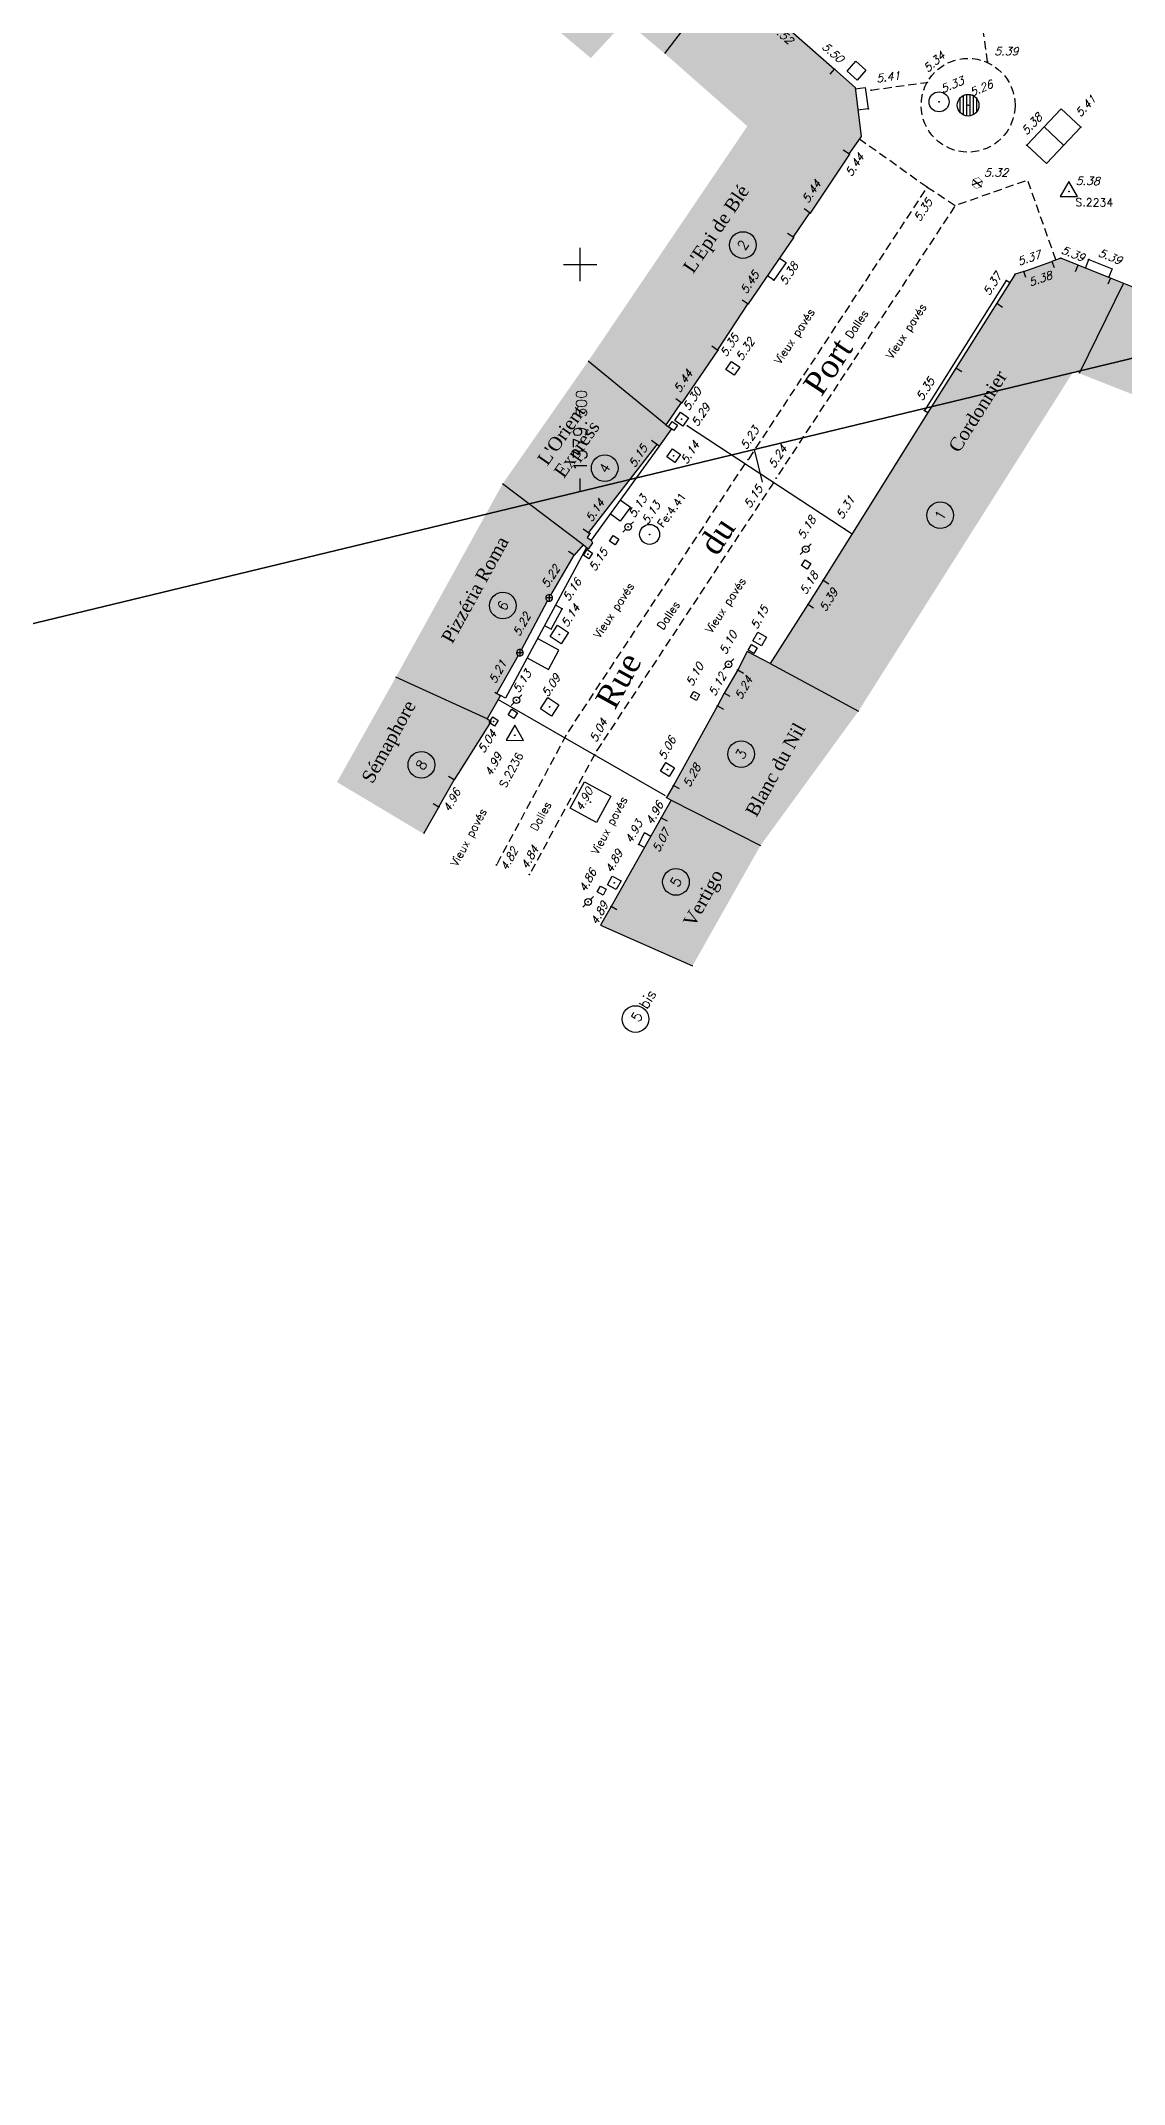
# Model space of a CAD drawing. Header units: metres. Extents: x 1379206 to 1379549, y 5225925 to 5226061.
# Drawn here: x 1379483.8 to 1379516.3, y 5225945.4 to 5226006.7 of the extents above; entities that cross this region are included whole.
import ezdxf
from ezdxf.enums import TextEntityAlignment as Align

# ---------------------------------------------------------------- set-up
doc = ezdxf.new("R2010")
doc.units = ezdxf.units.M
doc.header["$LTSCALE"] = 2
doc.header["$PDMODE"] = 32
doc.header["$PDSIZE"] = 0.02
doc.linetypes.add('CACHE2', pattern=[0.1875, 0.125, -0.0625])
doc.layers.get('0').update_dxf_attribs({"color": 2})
for name, color, linetype in [('AEP_BC_HEX', 4, 'Continuous'), ('AEP_BC_RON', 4, 'Continuous'), ('BA_COMMERC', 7, 'Continuous'), ('BA_ESCA_PU', 7, 'Continuous'), ('BA_SEUIL', 8, 'Continuous'), ('BA_TRAPPE', 7, 'Continuous'), ('BORD_REVET', 7, 'CACHE2'), ('BORDURETTE', 7, 'Continuous'), ('CARTOUCHE', 7, 'Continuous'), ('EP_BRANCH', 5, 'Continuous'), ('EP_GRILLER', 5, 'Continuous'), ('EP_REGARD', 5, 'Continuous'), ('Etat des Lieux', 7, 'Continuous'), ('EU_BRANCH', 3, 'Continuous'), ('EU_REGARD', 3, 'Continuous'), ('EU_TXT_Z', 3, 'Continuous'), ('GDF_REG_CA', 30, 'Continuous'), ('PTT_CHAMB2', 3, 'Continuous'), ('STATION', 6, 'Continuous'), ('STATION_MAT', 6, 'Continuous'), ('SYMBOLE', 7, 'Continuous'), ('TopoAlt', 7, 'Continuous'), ('Topojis', 7, 'Continuous'), ('TXT_DETAIL', 7, 'Continuous'), ('TXT_N_VOIE', 7, 'Continuous'), ('TXT_NOM_BA', 7, 'Continuous'), ('TXT_ROUTE', 7, 'Continuous')]:
    doc.layers.add(name, color=color, linetype=linetype)
doc.styles.get("Standard").update_dxf_attribs({"font": 'romans.shx'})
doc.styles.add('TNR', font='times.ttf', dxfattribs={"width": 0.999})

# ---------------------------------------------------------------- blocks, each defined once
blk = doc.blocks.new('Tcpoint')
at = {"color": 0}
blk.add_point((0, 0), dxfattribs=at)
at = {"layer": 'TopoAlt'}
blk.add_attdef('ALT', (0.2, 0.2), '', height=0.24, dxfattribs=at)
blk = doc.blocks.new('szpoint')
at = {"color": 0}
blk.add_point((0, 0), dxfattribs=at)
blk = doc.blocks.new('u014')
at = {"color": 0}
blk.add_line((0, 0), (0, 0), dxfattribs=at)
blk.add_circle((0, 0), 0.3, dxfattribs=at)
blk = doc.blocks.new('CB005')
at = {"color": 0}
for p, q in [((-0.25, 0.206), (-0.25, -0.206)), ((-0.15, 0.287), (-0.15, -0.287)), ((-0.05, 0.32), (-0.05, -0.32)), ((0.05, 0.32), (0.05, -0.32)), ((0.15, 0.287), (0.15, -0.287)), ((0.25, 0.206), (0.25, -0.206))]:
    blk.add_line(p, q, dxfattribs=at)
blk.add_circle((0, 0), 0.324, dxfattribs=at)
blk = doc.blocks.new('CB019')
at = {"color": 0}
for p, q in [((-0.156, -0.057), (0.156, 0.057)), ((-0.126, 0.109), (0.126, -0.109))]:
    blk.add_line(p, q, dxfattribs=at)
at = {"color": 0, "const_width": 0.012}
blk.add_lwpolyline([(-0.03, -0.164), (0.126, -0.109), (0.156, 0.057), (0.03, 0.164), (-0.126, 0.109), (-0.156, -0.057)], close=True, dxfattribs=at)
blk = doc.blocks.new('CB013')
at = {"color": 0}
blk.add_line((0, 0), (0, 0), dxfattribs=at)
blk.add_lwpolyline([(-0.15, -0.15), (-0.15, 0.15), (0.15, 0.15), (0.15, -0.15)], close=True, dxfattribs=at)
blk = doc.blocks.new('CB012')
at = {"color": 0}
blk.add_line((0, 0), (0, 0), dxfattribs=at)
blk.add_lwpolyline([(-0.1, -0.1), (-0.1, 0.1), (0.1, 0.1), (0.1, -0.1)], close=True, dxfattribs=at)
blk = doc.blocks.new('a001')
at = {"color": 0}
for points in [[(0.160355, 0.160355), (0.070711, 0.070711)], [(-0.070711, -0.070711), (-0.160355, -0.160355)]]:
    blk.add_lwpolyline(points, dxfattribs=at)
blk.add_circle((0, 0), 0.1, dxfattribs=at)
blk = doc.blocks.new('CB014')
at = {"color": 0}
blk.add_line((0, 0), (0, 0), dxfattribs=at)
blk.add_lwpolyline([(-0.2, -0.2), (-0.2, 0.2), (0.2, 0.2), (0.2, -0.2)], close=True, dxfattribs=at)
blk = doc.blocks.new('CB002')
at = {"color": 0, "linetype": 'Continuous'}
for p, q in [((0, 1), (0, 0)), ((0, 1), (1, 1)), ((0.5, 1), (0.5, 0)), ((1, 1), (1, 0)), ((0, 0), (1, 0))]:
    blk.add_line(p, q, dxfattribs=at)
blk = doc.blocks.new('d006')
at = {"color": 0}
blk.add_line((0, 0), (0, 0), dxfattribs=at)
blk.add_lwpolyline([(-0.5, -0.5), (-0.5, 0.5), (0.5, 0.5), (0.5, -0.5)], close=True, dxfattribs=at)
blk = doc.blocks.new('t003')
at = {"color": 0}
blk.add_line((0, 0), (0, 0), dxfattribs=at)
blk.add_lwpolyline([(0.259834, -0.149954), (-0.000053, 0.3), (-0.259781, -0.150046)], close=True, dxfattribs=at)

msp = doc.modelspace()

# ---------------------------------------------------------------- hatches: boundary and pattern name
at = {"layer": 'BA_COMMERC'}
h = msp.add_hatch(color=9, dxfattribs=at)
edge = h.paths.add_edge_path()
edge.add_line((1379485.738, 5226012.638), (1379487.709, 5226014.965))
edge.add_line((1379487.709, 5226014.965), (1379487.862, 5226014.836))
edge.add_line((1379487.862, 5226014.836), (1379489.833, 5226017.162))
edge.add_line((1379489.833, 5226017.162), (1379489.68, 5226017.291))
edge.add_line((1379489.68, 5226017.291), (1379490.305, 5226018.04))
edge.add_line((1379490.305, 5226018.04), (1379490.261, 5226018.081))
edge.add_line((1379490.261, 5226018.081), (1379490.66, 5226018.506))
edge.add_line((1379490.66, 5226018.506), (1379491.085, 5226018.152))
edge.add_line((1379491.085, 5226018.152), (1379491.022, 5226018.076))
edge.add_line((1379491.022, 5226018.076), (1379491.107, 5226018.007))
edge.add_line((1379491.107, 5226018.007), (1379492.15, 5226017.154))
edge.add_line((1379492.15, 5226017.154), (1379492.616, 5226016.755))
edge.add_line((1379492.616, 5226016.755), (1379495.56, 5226014.215))
edge.add_line((1379495.56, 5226014.215), (1379495.996, 5226013.837))
edge.add_line((1379495.996, 5226013.837), (1379496.792, 5226013.169))
edge.add_line((1379496.792, 5226013.169), (1379497.174, 5226012.854))
edge.add_line((1379497.174, 5226012.854), (1379497.161, 5226012.839))
edge.add_line((1379497.161, 5226012.839), (1379497.432, 5226012.618))
edge.add_line((1379497.432, 5226012.618), (1379499.768, 5226010.598))
edge.add_line((1379499.768, 5226010.598), (1379500.004, 5226010.394))
edge.add_line((1379500.004, 5226010.394), (1379500.022, 5226010.414))
edge.add_line((1379500.022, 5226010.414), (1379500.797, 5226011.31))
edge.add_line((1379500.797, 5226011.31), (1379500.985, 5226011.527))
edge.add_line((1379500.985, 5226011.527), (1379501.562, 5226011.012))
edge.add_line((1379501.562, 5226011.012), (1379503.642, 5226009.274))
edge.add_line((1379503.642, 5226009.274), (1379504.364, 5226008.721))
edge.add_line((1379504.364, 5226008.721), (1379505.832, 5226007.446))
edge.add_line((1379505.832, 5226007.446), (1379507.636, 5226005.861))
edge.add_line((1379507.636, 5226005.861), (1379508.252, 5226005.316))
edge.add_line((1379508.252, 5226005.316), (1379508.431, 5226003.84))
edge.add_line((1379508.431, 5226003.84), (1379508.064, 5226003.324))
edge.add_line((1379508.064, 5226003.324), (1379508.08, 5226003.313))
edge.add_line((1379508.08, 5226003.313), (1379506.901, 5226001.546))
edge.add_line((1379506.901, 5226001.546), (1379506.885, 5226001.557))
edge.add_line((1379506.885, 5226001.557), (1379506.391, 5226000.835))
edge.add_line((1379506.391, 5226000.835), (1379506.408, 5226000.824))
edge.add_line((1379506.408, 5226000.824), (1379505.047, 5225998.819))
edge.add_line((1379505.047, 5225998.819), (1379505.03, 5225998.83))
edge.add_line((1379505.03, 5225998.83), (1379504.119, 5225997.446))
edge.add_line((1379504.119, 5225997.446), (1379504.136, 5225997.435))
edge.add_line((1379504.136, 5225997.435), (1379503.051, 5225995.856))
edge.add_line((1379503.051, 5225995.856), (1379503.035, 5225995.868))
edge.add_line((1379503.035, 5225995.868), (1379502.693, 5225995.36))
edge.add_line((1379502.693, 5225995.36), (1379502.576, 5225995.198))
edge.add_line((1379502.576, 5225995.198), (1379502.742, 5225995.075))
edge.add_line((1379502.742, 5225995.075), (1379502.372, 5225994.557))
edge.add_line((1379502.372, 5225994.557), (1379502.307, 5225994.603))
edge.add_line((1379502.307, 5225994.603), (1379500.252, 5225991.961))
edge.add_line((1379500.252, 5225991.961), (1379500.293, 5225991.931))
edge.add_line((1379500.293, 5225991.931), (1379500.215, 5225991.819))
edge.add_line((1379500.215, 5225991.819), (1379500.332, 5225991.737))
edge.add_line((1379500.332, 5225991.737), (1379500.377, 5225991.654))
edge.add_line((1379500.377, 5225991.654), (1379500.246, 5225991.465))
edge.add_line((1379500.246, 5225991.465), (1379500.096, 5225991.597))
edge.add_line((1379500.096, 5225991.597), (1379499.825, 5225991.289))
edge.add_line((1379499.825, 5225991.289), (1379499.124, 5225990.087))
edge.add_arc((1379499.074, 5225990.001), 0.1, -0.43611, 59.79087, ccw=False)
edge.add_arc((1379499.074, 5225990.001), 0.1, 269.54576, 359.56389, ccw=False)
edge.add_arc((1379499.074, 5225990.001), 0.1, 241.83357, 269.58203, ccw=False)
edge.add_line((1379499.027, 5225989.913), (1379498.243, 5225988.448))
edge.add_arc((1379498.196, 5225988.36), 0.0999, -0.49042, 61.85786, ccw=False)
edge.add_arc((1379498.195, 5225988.36), 0.1, 269.53569, 359.5921, ccw=False)
edge.add_arc((1379498.195, 5225988.36), 0.1, 240.37971, 269.58203, ccw=False)
edge.add_line((1379498.146, 5225988.273), (1379497.503, 5225987.144))
edge.add_line((1379497.503, 5225987.144), (1379497.615, 5225987.08))
edge.add_line((1379497.615, 5225987.08), (1379497.215, 5225986.378))
edge.add_line((1379497.215, 5225986.378), (1379497.337, 5225986.309))
edge.add_line((1379497.337, 5225986.309), (1379496.227, 5225984.545))
edge.add_line((1379496.227, 5225984.545), (1379495.767, 5225983.734))
edge.add_line((1379495.767, 5225983.734), (1379495.308, 5225982.924))
edge.add_line((1379495.308, 5225982.924), (1379492.708, 5225984.478))
edge.add_line((1379492.708, 5225984.478), (1379494.476, 5225987.624))
edge.add_line((1379494.476, 5225987.624), (1379497.675, 5225993.42))
edge.add_line((1379497.675, 5225993.42), (1379500.244, 5225997.103))
edge.add_line((1379500.244, 5225997.103), (1379505.018, 5226004.151))
edge.add_line((1379505.018, 5226004.151), (1379502.537, 5226006.334))
edge.add_line((1379502.537, 5226006.334), (1379501.36, 5226007.315))
edge.add_line((1379501.36, 5226007.315), (1379500.323, 5226006.193))
edge.add_line((1379500.323, 5226006.193), (1379498.197, 5226007.99))
edge.add_line((1379498.197, 5226007.99), (1379495.294, 5226010.487))
edge.add_line((1379495.294, 5226010.487), (1379491.06, 5226014.174))
edge.add_line((1379491.06, 5226014.174), (1379487.942, 5226010.619))
edge.add_line((1379487.942, 5226010.619), (1379485.738, 5226012.638))
msp.add_hatch(color=9, dxfattribs=at).paths.add_polyline_path([(1379503.373, 5225978.967), (1379500.614, 5225980.183), (1379500.931, 5225980.744), (1379502.436, 5225983.41), (1379502.734, 5225983.935), (1379502.596, 5225984.016), (1379502.804, 5225984.373), (1379504.125, 5225986.764), (1379504.326, 5225987.142), (1379504.729, 5225987.847), (1379505.014, 5225988.395), (1379505.706, 5225988.035), (1379506.837, 5225989.801), (1379507.294, 5225990.53), (1379510.479, 5225995.641), (1379511.27, 5225996.894), (1379512.498, 5225998.839), (1379513.048, 5225999.71), (1379513.308, 5225999.797), (1379514.157, 5226000.097), (1379514.42, 5226000.191), (1379514.94, 5225999.983), (1379515.909, 5225999.595), (1379516.708, 5225999.275), (1379519.131, 5225998.301), (1379519.704, 5225998.082), (1379520.717, 5225997.663), (1379521.09, 5225997.502), (1379521.109, 5225997.546), (1379521.673, 5225997.302), (1379521.583, 5225997.068), (1379522.565, 5225996.689), (1379524.859, 5225995.801), (1379524.949, 5225996.034), (1379525.836, 5225995.687), (1379525.872, 5225995.673), (1379526.341, 5225995.503), (1379526.32, 5225995.425), (1379527.277, 5225995.215), (1379529.261, 5225994.779), (1379529.278, 5225994.857), (1379529.838, 5225994.718), (1379529.831, 5225994.688), (1379530.527, 5225994.513), (1379530.486, 5225994.348), (1379531.272, 5225994.153), (1379532.184, 5225993.927), (1379533.45, 5225993.613), (1379533.491, 5225993.778), (1379534.277, 5225993.58), (1379534.264, 5225993.531), (1379534.761, 5225993.45), (1379534.752, 5225993.397), (1379535.251, 5225993.316), (1379536.143, 5225993.17), (1379536.643, 5225993.072), (1379538.725, 5225992.77), (1379540.028, 5225992.623), (1379541.25, 5225992.484), (1379541.479, 5225992.458), (1379541.491, 5225992.578), (1379543.481, 5225992.382), (1379542.176, 5225989.449), (1379540.266, 5225989.767), (1379533.029, 5225990.751), (1379529.082, 5225991.76), (1379524.548, 5225992.97), (1379514.975, 5225996.738), (1379514.816, 5225996.819), (1379508.353, 5225986.608), (1379505.41, 5225982.572)])

# ---------------------------------------------------------------- linework, layer by layer
for p, q in [((1379499.174, 5225990), (1379498.974, 5225990.001)), ((1379499.075, 5225990.101), (1379499.073, 5225989.901)), ((1379498.295, 5225988.359), (1379498.095, 5225988.36)), ((1379498.196, 5225988.46), (1379498.195, 5225988.26))]:
    msp.add_line(p, q, dxfattribs=at)
at = {"layer": 'BA_COMMERC', "flags": 128}
for points in [[(1379504.364, 5226008.721), (1379502.537, 5226006.334)], [(1379507.504, 5226005.711), (1379507.636, 5226005.861), (1379508.252, 5226005.316), (1379508.431, 5226003.84), (1379508.064, 5226003.324)], [(1379508.08, 5226003.313), (1379507.897, 5226003.435)], [(1379506.885, 5226001.557), (1379506.391, 5226000.835)], [(1379506.901, 5226001.546), (1379506.718, 5226001.668)], [(1379506.226, 5226000.948), (1379506.408, 5226000.824)], [(1379514.866, 5225999.797), (1379514.94, 5225999.983), (1379514.42, 5226000.191), (1379514.157, 5226000.097), (1379514.224, 5225999.909)], [(1379515.159, 5225999.895), (1379515.262, 5226000.153), (1379515.959, 5225999.875), (1379515.855, 5225999.617)], [(1379513.374, 5225999.609), (1379513.308, 5225999.797), (1379513.048, 5225999.71), (1379512.498, 5225998.839), (1379512.676, 5225998.727)], [(1379516.634, 5225999.09), (1379516.708, 5225999.275), (1379515.909, 5225999.595), (1379515.835, 5225999.409)], [(1379504.865, 5225998.942), (1379505.047, 5225998.819)], [(1379516.299, 5225999.439), (1379514.975, 5225996.738)], [(1379505.03, 5225998.83), (1379504.119, 5225997.446)], [(1379502.576, 5225995.198), (1379500.244, 5225997.103)], [(1379503.954, 5225997.56), (1379504.136, 5225997.435)], [(1379511.448, 5225996.782), (1379511.27, 5225996.894), (1379510.479, 5225995.641)], [(1379503.035, 5225995.868), (1379502.693, 5225995.36), (1379502.576, 5225995.198), (1379502.742, 5225995.075), (1379502.372, 5225994.557), (1379502.145, 5225994.721)], [(1379502.87, 5225995.981), (1379503.051, 5225995.856)], [(1379510.479, 5225995.641), (1379507.294, 5225990.53), (1379507.463, 5225990.423)], [(1379500.096, 5225991.597), (1379497.675, 5225993.42)], [(1379500.09, 5225992.078), (1379500.293, 5225991.931), (1379500.215, 5225991.819), (1379500.332, 5225991.737), (1379500.377, 5225991.654), (1379500.246, 5225991.465), (1379500.096, 5225991.597), (1379499.825, 5225991.289), (1379499.652, 5225991.39)], [(1379507.006, 5225989.695), (1379506.837, 5225989.801), (1379505.706, 5225988.035), (1379505.014, 5225988.395), (1379504.729, 5225987.847), (1379504.903, 5225987.748)], [(1379505.706, 5225988.035), (1379508.353, 5225986.608)], [(1379497.215, 5225986.378), (1379494.476, 5225987.624)], [(1379497.441, 5225987.179), (1379497.615, 5225987.08), (1379497.215, 5225986.378), (1379497.337, 5225986.309), (1379496.227, 5225984.545), (1379496.053, 5225984.643)], [(1379504.499, 5225987.042), (1379504.326, 5225987.142), (1379504.125, 5225986.764), (1379504.3, 5225986.667)], [(1379502.979, 5225984.277), (1379502.804, 5225984.373), (1379502.596, 5225984.016), (1379502.734, 5225983.935), (1379502.436, 5225983.41), (1379502.61, 5225983.311)], [(1379495.593, 5225983.833), (1379495.767, 5225983.734), (1379495.308, 5225982.924)], [(1379502.734, 5225983.935), (1379505.41, 5225982.572)], [(1379501.105, 5225980.646), (1379500.931, 5225980.744), (1379500.614, 5225980.183)], [(1379500.614, 5225980.183), (1379503.373, 5225978.967)]]:
    msp.add_lwpolyline(points, dxfattribs=at)
at = {"layer": 'BA_COMMERC', "color": 4, "flags": 128}
for points in [[(1379515.909, 5225999.595), (1379514.94, 5225999.983)], [(1379512.498, 5225998.839), (1379511.27, 5225996.894)]]:
    msp.add_lwpolyline(points, dxfattribs=at)
at = {"layer": 'BA_COMMERC'}
for centre, start_param, end_param in [((1379499.074, 5225990.001), -0.785715, 2.356511), ((1379499.074, 5225990.001), 2.355878, 5.498104), ((1379498.195, 5225988.36), -0.785715, 2.356511), ((1379498.195, 5225988.36), 2.355878, 5.498104)]:
    msp.add_ellipse(centre, major_axis=(-0.0702, 0.0712), ratio=1, start_param=start_param, end_param=end_param, dxfattribs=at)
at = {"layer": 'BA_ESCA_PU', "flags": 128}
for points in [[(1379503.221, 5225995.159), (1379508.161, 5225991.922)], [(1379497.546, 5225986.959), (1379502.55, 5225984.072)]]:
    msp.add_lwpolyline(points, dxfattribs=at)
at = {"layer": 'BA_SEUIL', "flags": 128}
for points in [[(1379505.832, 5226007.446), (1379507.636, 5226005.861)], [(1379508.08, 5226003.313), (1379506.901, 5226001.546)], [(1379506.408, 5226000.824), (1379505.047, 5225998.819)], [(1379513.308, 5225999.797), (1379514.157, 5226000.097)], [(1379504.136, 5225997.435), (1379503.051, 5225995.856)], [(1379502.307, 5225994.603), (1379500.252, 5225991.961)], [(1379502.372, 5225994.557), (1379500.332, 5225991.737)], [(1379501.208, 5225992.948), (1379501.512, 5225992.728), (1379501.203, 5225992.309), (1379500.903, 5225992.526)], [(1379500.192, 5225991.512), (1379497.76, 5225986.998), (1379497.615, 5225987.08)], [(1379499.124, 5225990.087), (1379499.825, 5225991.289)], [(1379507.294, 5225990.53), (1379506.837, 5225989.801)], [(1379498.243, 5225988.448), (1379499.027, 5225989.913)], [(1379498.146, 5225988.273), (1379497.503, 5225987.144)], [(1379504.729, 5225987.847), (1379504.326, 5225987.142)], [(1379504.125, 5225986.764), (1379502.804, 5225984.373)], [(1379495.767, 5225983.734), (1379496.227, 5225984.545)], [(1379502.436, 5225983.41), (1379500.931, 5225980.744)]]:
    msp.add_lwpolyline(points, dxfattribs=at)
at = {"layer": 'BA_TRAPPE', "flags": 128}
for points in [[(1379508.257, 5226005.275), (1379508.552, 5226005.311), (1379508.645, 5226004.672), (1379508.335, 5226004.634)], [(1379505.982, 5226000.196), (1379506.178, 5226000.063), (1379505.809, 5225999.535), (1379505.62, 5225999.663)], [(1379498.93, 5225989.171), (1379499.129, 5225989.064), (1379499.459, 5225989.674), (1379499.26, 5225989.782)], [(1379498.411, 5225988.207), (1379499.055, 5225987.86), (1379499.368, 5225988.436), (1379498.722, 5225988.784)], [(1379501.93, 5225982.514), (1379501.762, 5225982.608), (1379501.933, 5225982.961), (1379502.122, 5225982.854)]]:
    msp.add_lwpolyline(points, dxfattribs=at)
at = {"layer": 'BORD_REVET', "flags": 128}
for points in [[(1379512.223, 5226006.085), (1379511.791, 5226009.238)], [(1379508.73, 5226005.236), (1379510.412, 5226005.466)], [(1379510.408, 5226002.32), (1379508.378, 5226003.766)], [(1379511.251, 5226001.766), (1379510.408, 5226002.32), (1379505.045, 5225994.157)], [(1379514.274, 5226000.139), (1379513.428, 5226002.535), (1379511.251, 5226001.766), (1379505.888, 5225993.604)], [(1379504.939, 5225994.025), (1379499.622, 5225985.961), (1379497.492, 5225981.993)], [(1379505.799, 5225993.458), (1379500.506, 5225985.43), (1379498.481, 5225981.707)]]:
    msp.add_lwpolyline(points, dxfattribs=at)
at = {"layer": 'BORD_REVET'}
msp.add_circle((1379511.641, 5226004.78), 1.407, dxfattribs=at)
at = {"layer": 'BORDURETTE', "flags": 128}
msp.add_lwpolyline([(1379512.892, 5225999.454), (1379512.786, 5225999.521), (1379510.331, 5225995.619), (1379510.428, 5225995.559)], dxfattribs=at)
at = {"layer": 'CARTOUCHE', "flags": 128}
msp.add_lwpolyline([(1379288.591, 5226001.221), (1379531.615, 5226059.866), (1379545.08, 5226004.068), (1379302.055, 5225945.423)], close=True, dxfattribs=at)
msp.add_lwpolyline([(1379505.224, 5225994.45), (1379505.458, 5225993.478)], dxfattribs=at)
at = {"layer": 'Etat des Lieux'}
for p, q in [((1379500, 5225999.5), (1379500, 5226000.5)), ((1379499.5, 5226000), (1379500.5, 5226000)), ((1379500, 5225993.189), (1379500, 5225993.589))]:
    msp.add_line(p, q, dxfattribs=at)
at = {"layer": 'Etat des Lieux', "flags": 128}
msp.add_lwpolyline([(1379302.055, 5225945.423), (1379545.08, 5226004.068), (1379531.615, 5226059.866), (1379288.591, 5226001.221)], close=True, dxfattribs=at)
at = {"layer": 'TXT_N_VOIE'}
for centre in [(1379504.886, 5226000.588), (1379500.739, 5225993.895), (1379510.805, 5225992.482), (1379497.685, 5225989.773), (1379504.832, 5225985.318), (1379495.24, 5225984.995), (1379502.877, 5225981.483), (1379501.663, 5225977.371)]:
    msp.add_circle(centre, 0.4, dxfattribs=at)

# ---------------------------------------------------------------- block references
at = {"layer": 'AEP_BC_HEX', "rotation": 359.5638940269182}
msp.add_blockref('CB019', (1379511.916, 5226002.447), dxfattribs=at)
at = {"layer": 'AEP_BC_RON', "rotation": 359.5638940269182}
for p in [(1379501.444, 5225992.13), (1379506.769, 5225991.465), (1379504.453, 5225988.011), (1379498.091, 5225986.938), (1379500.241, 5225980.883)]:
    msp.add_blockref('a001', p, dxfattribs=at)
at = {"layer": 'BA_COMMERC'}
ref = msp.add_blockref('Tcpoint', (1379498.195, 5225988.36), dxfattribs=dict(at, rotation=61.17595583811455))
ref.add_attrib('ALT', '5.22', (1379498.183, 5225988.836), dxfattribs={"layer": 'TopoAlt', "height": 0.24, "rotation": 61.17596, "oblique": 18})
at = {"layer": 'EP_BRANCH'}
for p, rotation in [((1379502.789, 5225995.159), 55.50982876312151), ((1379500.238, 5225991.315), 56.60277233196488), ((1379505.178, 5225988.47), 61.09179505969525), ((1379497.407, 5225986.298), 56.60277233196488)]:
    msp.add_blockref('CB012', p, dxfattribs=dict(at, rotation=rotation))
at = {"layer": 'EP_GRILLER', "rotation": 359.5638940269182}
msp.add_blockref('CB005', (1379511.641, 5226004.78), dxfattribs=at)
at = {"layer": 'EP_REGARD', "rotation": 359.5638940269182}
msp.add_blockref('u014', (1379510.769, 5226004.883), dxfattribs=at)
at = {"layer": 'EU_BRANCH'}
for name, p, rotation in [('CB014', (1379508.292, 5226005.815), 318.5093512791111), ('CB013', (1379504.58, 5225996.889), 55.50982876312151), ('CB013', (1379502.808, 5225994.269), 55.50982876312151), ('CB014', (1379499.378, 5225988.904), 56.60277233196488), ('CB013', (1379505.388, 5225988.771), 61.09179505969525), ('CB014', (1379499.086, 5225986.734), 56.60277233196488), ('CB013', (1379502.623, 5225984.854), 57.89112536037771), ('CB013', (1379501.028, 5225981.456), 61.46166655727906)]:
    msp.add_blockref(name, p, dxfattribs=dict(at, rotation=rotation))
at = {"layer": 'EU_REGARD', "rotation": 359.5638940269182}
msp.add_blockref('u014', (1379502.087, 5225991.908), dxfattribs=at)
at = {"layer": 'GDF_REG_CA'}
for p, rotation in [((1379501.023, 5225991.734), 56.60277233196488), ((1379506.785, 5225991.003), 57.89112536037771), ((1379497.982, 5225986.523), 56.60277233196488), ((1379503.451, 5225987.062), 61.09179505969525), ((1379500.651, 5225981.223), 61.46166655727906)]:
    msp.add_blockref('CB012', p, dxfattribs=dict(at, rotation=rotation))
at = {"layer": 'PTT_CHAMB2', "xscale": 1.500179794440234, "yscale": -0.8047278800063434, "rotation": 46.65439979298171}
msp.add_blockref('CB002', (1379513.403, 5226003.586), dxfattribs=at)
at = {"layer": 'STATION'}
ref = msp.add_blockref('Tcpoint', (1379514.665, 5226002.193), dxfattribs=dict(at, rotation=359.5638940269182))
ref.add_attrib('MAT', 'S.2234', (1379514.861, 5226001.752), dxfattribs={"layer": 'STATION_MAT', "height": 0.24, "rotation": 359.56389})
ref.add_attrib('ALT', '5.38', (1379514.866, 5226002.392), dxfattribs={"layer": 'TopoAlt', "height": 0.24, "rotation": 359.56389, "oblique": 18})
at = {"layer": 'STATION', "rotation": 359.5638940269182}
for p in [(1379514.665, 5226002.193), (1379498.043, 5225985.881)]:
    msp.add_blockref('t003', p, dxfattribs=at)
at = {"layer": 'STATION'}
ref = msp.add_blockref('Tcpoint', (1379498.043, 5225985.881), dxfattribs=dict(at, rotation=61.77032864933899))
ref.add_attrib('MAT', 'S.2236', (1379497.774, 5225984.285), dxfattribs={"layer": 'STATION_MAT', "height": 0.24, "rotation": 61.77033})
ref.add_attrib('ALT', '4.99', (1379497.332, 5225984.629), dxfattribs={"layer": 'TopoAlt', "height": 0.24, "rotation": 61.77033, "oblique": 18})
at = {"layer": 'SYMBOLE', "rotation": 55.50982876312151}
msp.add_blockref('CB013', (1379503.048, 5225995.367), dxfattribs=at)
at = {"layer": 'SYMBOLE', "xscale": 0.9000000001171423, "yscale": 0.9000000003538705, "rotation": 61.46166657557652}
msp.add_blockref('d006', (1379500.311, 5225983.879), dxfattribs=at)
at = {"layer": 'Topojis'}
ref = msp.add_blockref('Tcpoint', (1379505.832, 5226007.446), dxfattribs=dict(at, rotation=319.6562212730119))
ref.add_attrib('ALT', '5.52', (1379505.715, 5226007.054), dxfattribs={"layer": 'TopoAlt', "height": 0.24, "rotation": 319.65622, "oblique": 18})
ref = msp.add_blockref('Tcpoint', (1379507.636, 5226005.861), dxfattribs=dict(at, rotation=319.4840823452831))
ref.add_attrib('ALT', '5.50', (1379507.229, 5226006.506), dxfattribs={"layer": 'TopoAlt', "height": 0.24, "rotation": 319.48408, "oblique": 18})
ref = msp.add_blockref('Tcpoint', (1379510.412, 5226005.466), dxfattribs=dict(at, rotation=41.55894682205704))
ref.add_attrib('ALT', '5.34', (1379510.429, 5226005.748), dxfattribs={"layer": 'TopoAlt', "height": 0.24, "rotation": 41.55895, "oblique": 18})
ref = msp.add_blockref('Tcpoint', (1379512.223, 5226006.085), dxfattribs=dict(at, rotation=359.5638940269182))
ref.add_attrib('ALT', '5.39', (1379512.425, 5226006.283), dxfattribs={"layer": 'TopoAlt', "height": 0.24, "rotation": 359.56389, "oblique": 18})
ref = msp.add_blockref('Tcpoint', (1379508.73, 5226005.236), dxfattribs=dict(at, rotation=7.769038463005111))
ref.add_attrib('ALT', '5.41', (1379508.901, 5226005.461), dxfattribs={"layer": 'TopoAlt', "height": 0.24, "rotation": 7.76904, "oblique": 18})
ref = msp.add_blockref('Tcpoint', (1379510.769, 5226004.883), dxfattribs=dict(at, rotation=22.76392194231416))
ref.add_attrib('ALT', '5.33', (1379510.876, 5226005.145), dxfattribs={"layer": 'TopoAlt', "height": 0.24, "rotation": 22.76392, "oblique": 18})
ref = msp.add_blockref('Tcpoint', (1379511.641, 5226004.78), dxfattribs=dict(at, rotation=22.76392194231416))
ref.add_attrib('ALT', '5.26', (1379511.748, 5226005.041), dxfattribs={"layer": 'TopoAlt', "height": 0.24, "rotation": 22.76392, "oblique": 18})
ref = msp.add_blockref('Tcpoint', (1379515.02, 5226004.127), dxfattribs=dict(at, rotation=47.12000683871499))
ref.add_attrib('ALT', '5.41', (1379515.009, 5226004.409), dxfattribs={"layer": 'TopoAlt', "height": 0.24, "rotation": 47.12001, "oblique": 18})
at = {"layer": 'Topojis', "rotation": 56.60277233196488}
msp.add_blockref('szpoint', (1379508.645, 5226004.672), dxfattribs=at)
at = {"layer": 'Topojis'}
ref = msp.add_blockref('Tcpoint', (1379513.403, 5226003.586), dxfattribs=dict(at, rotation=47.12000683871499))
ref.add_attrib('ALT', '5.38', (1379513.393, 5226003.869), dxfattribs={"layer": 'TopoAlt', "height": 0.24, "rotation": 47.12001, "oblique": 18})
ref = msp.add_blockref('Tcpoint', (1379508.08, 5226003.313), dxfattribs=dict(at, rotation=56.60277233196488))
ref.add_attrib('ALT', '5.44', (1379508.14, 5226002.621), dxfattribs={"layer": 'TopoAlt', "height": 0.24, "rotation": 56.60277, "oblique": 18})
ref = msp.add_blockref('Tcpoint', (1379511.916, 5226002.447), dxfattribs=dict(at, rotation=359.5638940269182))
ref.add_attrib('ALT', '5.32', (1379512.118, 5226002.645), dxfattribs={"layer": 'TopoAlt', "height": 0.24, "rotation": 359.56389, "oblique": 18})
ref = msp.add_blockref('Tcpoint', (1379506.901, 5226001.546), dxfattribs=dict(at, rotation=56.60277233196488))
ref.add_attrib('ALT', '5.44', (1379506.844, 5226001.823), dxfattribs={"layer": 'TopoAlt', "height": 0.24, "rotation": 56.60277, "oblique": 18})
ref = msp.add_blockref('Tcpoint', (1379510.408, 5226002.32), dxfattribs=dict(at, rotation=56.96486339113261))
ref.add_attrib('ALT', '5.35', (1379510.195, 5226001.267), dxfattribs={"layer": 'TopoAlt', "height": 0.24, "rotation": 56.96486, "oblique": 18})
ref = msp.add_blockref('Tcpoint', (1379513.048, 5225999.71), dxfattribs=dict(at, rotation=19.348271010481))
ref.add_attrib('ALT', '5.37', (1379513.17, 5225999.965), dxfattribs={"layer": 'TopoAlt', "height": 0.24, "rotation": 19.34827, "oblique": 18})
ref = msp.add_blockref('Tcpoint', (1379514.42, 5226000.191), dxfattribs=dict(at, rotation=338.2811101966426))
ref.add_attrib('ALT', '5.39', (1379514.407, 5226000.351), dxfattribs={"layer": 'TopoAlt', "height": 0.24, "rotation": 338.28111, "oblique": 18})
ref = msp.add_blockref('Tcpoint', (1379515.262, 5226000.153), dxfattribs=dict(at, rotation=338.2811101966426))
ref.add_attrib('ALT', '5.39', (1379515.522, 5226000.265), dxfattribs={"layer": 'TopoAlt', "height": 0.24, "rotation": 338.28111, "oblique": 18})
ref = msp.add_blockref('Tcpoint', (1379505.047, 5225998.819), dxfattribs=dict(at, rotation=56.60277233196488))
ref.add_attrib('ALT', '5.45', (1379504.99, 5225999.096), dxfattribs={"layer": 'TopoAlt', "height": 0.24, "rotation": 56.60277, "oblique": 18})
ref = msp.add_blockref('Tcpoint', (1379505.809, 5225999.535), dxfattribs=dict(at, rotation=56.60277233196488))
ref.add_attrib('ALT', '5.38', (1379506.162, 5225999.359), dxfattribs={"layer": 'TopoAlt', "height": 0.24, "rotation": 56.60277, "oblique": 18})
ref = msp.add_blockref('Tcpoint', (1379512.786, 5225999.521), dxfattribs=dict(at, rotation=57.81978457981104))
ref.add_attrib('ALT', '5.37', (1379512.277, 5225999.05), dxfattribs={"layer": 'TopoAlt', "height": 0.24, "rotation": 57.81978, "oblique": 18})
ref = msp.add_blockref('Tcpoint', (1379513.308, 5225999.797), dxfattribs=dict(at, rotation=19.45245530884696))
ref.add_attrib('ALT', '5.38', (1379513.506, 5225999.341), dxfattribs={"layer": 'TopoAlt', "height": 0.24, "rotation": 19.45246, "oblique": 18})
ref = msp.add_blockref('Tcpoint', (1379504.136, 5225997.435), dxfattribs=dict(at, rotation=56.60277233196488))
ref.add_attrib('ALT', '5.35', (1379504.384, 5225997.212), dxfattribs={"layer": 'TopoAlt', "height": 0.24, "rotation": 56.60277, "oblique": 18})
ref = msp.add_blockref('Tcpoint', (1379504.58, 5225996.889), dxfattribs=dict(at, rotation=56.60277233196488))
ref.add_attrib('ALT', '5.32', (1379504.855, 5225997.091), dxfattribs={"layer": 'TopoAlt', "height": 0.24, "rotation": 56.60277, "oblique": 18})
ref = msp.add_blockref('Tcpoint', (1379503.051, 5225995.856), dxfattribs=dict(at, rotation=56.60277233196488))
ref.add_attrib('ALT', '5.44', (1379502.994, 5225996.134), dxfattribs={"layer": 'TopoAlt', "height": 0.24, "rotation": 56.60277, "oblique": 18})
ref = msp.add_blockref('Tcpoint', (1379510.331, 5225995.619), dxfattribs=dict(at, rotation=57.89112536037771))
ref.add_attrib('ALT', '5.35', (1379510.268, 5225995.895), dxfattribs={"layer": 'TopoAlt', "height": 0.24, "rotation": 57.89113, "oblique": 18})
ref = msp.add_blockref('Tcpoint', (1379503.048, 5225995.367), dxfattribs=dict(at, rotation=56.60277233196488))
ref.add_attrib('ALT', '5.30', (1379503.262, 5225995.595), dxfattribs={"layer": 'TopoAlt', "height": 0.24, "rotation": 56.60277, "oblique": 18})
ref = msp.add_blockref('Tcpoint', (1379503.221, 5225995.159), dxfattribs=dict(at, rotation=56.60277233196488))
ref.add_attrib('ALT', '5.29', (1379503.521, 5225995.118), dxfattribs={"layer": 'TopoAlt', "height": 0.24, "rotation": 56.60277, "oblique": 18})
ref = msp.add_blockref('Tcpoint', (1379502.372, 5225994.557), dxfattribs=dict(at, rotation=56.60277233196488))
ref.add_attrib('ALT', '5.15', (1379501.641, 5225993.892), dxfattribs={"layer": 'TopoAlt', "height": 0.24, "rotation": 56.60277, "oblique": 18})
ref = msp.add_blockref('Tcpoint', (1379502.808, 5225994.269), dxfattribs=dict(at, rotation=56.60277233196488))
ref.add_attrib('ALT', '5.14', (1379503.198, 5225993.993), dxfattribs={"layer": 'TopoAlt', "height": 0.24, "rotation": 56.60277, "oblique": 18})
ref = msp.add_blockref('Tcpoint', (1379505.045, 5225994.157), dxfattribs=dict(at, rotation=56.60277233196488))
ref.add_attrib('ALT', '5.23', (1379504.988, 5225994.434), dxfattribs={"layer": 'TopoAlt', "height": 0.24, "rotation": 56.60277, "oblique": 18})
ref = msp.add_blockref('Tcpoint', (1379505.885, 5225993.599), dxfattribs=dict(at, rotation=56.60277233196488))
ref.add_attrib('ALT', '5.24', (1379505.828, 5225993.876), dxfattribs={"layer": 'TopoAlt', "height": 0.24, "rotation": 56.60277, "oblique": 18})
ref = msp.add_blockref('Tcpoint', (1379505.799, 5225993.458), dxfattribs=dict(at, rotation=56.60277233196488))
ref.add_attrib('ALT', '5.15', (1379505.097, 5225992.671), dxfattribs={"layer": 'TopoAlt', "height": 0.24, "rotation": 56.60277, "oblique": 18})
ref = msp.add_blockref('Tcpoint', (1379500.293, 5225991.931), dxfattribs=dict(at, rotation=56.60277233196488))
ref.add_attrib('ALT', '5.14', (1379500.349, 5225992.258), dxfattribs={"layer": 'TopoAlt', "height": 0.24, "rotation": 56.60277, "oblique": 18})
ref = msp.add_blockref('Tcpoint', (1379501.444, 5225992.13), dxfattribs=dict(at, rotation=56.60277233196488))
ref.add_attrib('ALT', '5.13', (1379501.631, 5225992.384), dxfattribs={"layer": 'TopoAlt', "height": 0.24, "rotation": 56.60277, "oblique": 18})
ref = msp.add_blockref('Tcpoint', (1379502.087, 5225991.908), dxfattribs=dict(at, rotation=56.60277233196488))
ref.add_attrib('ALT', '5.13', (1379502.03, 5225992.185), dxfattribs={"layer": 'TopoAlt', "height": 0.24, "rotation": 56.60277, "oblique": 18})
ref = msp.add_blockref('Tcpoint', (1379507.934, 5225992.071), dxfattribs=dict(at, rotation=57.89112536037771))
ref.add_attrib('ALT', '5.31', (1379507.871, 5225992.346), dxfattribs={"layer": 'TopoAlt', "height": 0.24, "rotation": 57.89113, "oblique": 18})
ref = msp.add_blockref('Tcpoint', (1379506.769, 5225991.465), dxfattribs=dict(at, rotation=57.89112536037771))
ref.add_attrib('ALT', '5.18', (1379506.706, 5225991.741), dxfattribs={"layer": 'TopoAlt', "height": 0.24, "rotation": 57.89113, "oblique": 18})
ref = msp.add_blockref('Tcpoint', (1379499.074, 5225990.001), dxfattribs=dict(at, rotation=56.60277233196488))
ref.add_attrib('ALT', '5.22', (1379499.017, 5225990.278), dxfattribs={"layer": 'TopoAlt', "height": 0.24, "rotation": 56.60277, "oblique": 18})
ref = msp.add_blockref('Tcpoint', (1379500.238, 5225991.315), dxfattribs=dict(at, rotation=56.60277233196488))
ref.add_attrib('ALT', '5.15', (1379500.447, 5225990.779), dxfattribs={"layer": 'TopoAlt', "height": 0.24, "rotation": 56.60277, "oblique": 18})
ref = msp.add_blockref('Tcpoint', (1379499.459, 5225989.674), dxfattribs=dict(at, rotation=56.60277233196488))
ref.add_attrib('ALT', '5.16', (1379499.659, 5225989.883), dxfattribs={"layer": 'TopoAlt', "height": 0.24, "rotation": 56.60277, "oblique": 18})
ref = msp.add_blockref('Tcpoint', (1379506.837, 5225989.801), dxfattribs=dict(at, rotation=57.89112536037771))
ref.add_attrib('ALT', '5.18', (1379506.774, 5225990.077), dxfattribs={"layer": 'TopoAlt', "height": 0.24, "rotation": 57.89113, "oblique": 18})
ref = msp.add_blockref('Tcpoint', (1379507.294, 5225990.53), dxfattribs=dict(at, rotation=57.89112536037771))
ref.add_attrib('ALT', '5.39', (1379507.364, 5225989.57), dxfattribs={"layer": 'TopoAlt', "height": 0.24, "rotation": 57.89113, "oblique": 18})
ref = msp.add_blockref('Tcpoint', (1379499.378, 5225988.904), dxfattribs=dict(at, rotation=56.60277233196488))
ref.add_attrib('ALT', '5.14', (1379499.613, 5225989.101), dxfattribs={"layer": 'TopoAlt', "height": 0.24, "rotation": 56.60277, "oblique": 18})
ref = msp.add_blockref('Tcpoint', (1379505.388, 5225988.771), dxfattribs=dict(at, rotation=61.09179505969525))
ref.add_attrib('ALT', '5.15', (1379505.31, 5225989.043), dxfattribs={"layer": 'TopoAlt', "height": 0.24, "rotation": 61.0918, "oblique": 18})
ref = msp.add_blockref('Tcpoint', (1379504.453, 5225988.011), dxfattribs=dict(at, rotation=61.09179505969525))
ref.add_attrib('ALT', '5.10', (1379504.375, 5225988.283), dxfattribs={"layer": 'TopoAlt', "height": 0.24, "rotation": 61.0918, "oblique": 18})
ref = msp.add_blockref('Tcpoint', (1379497.615, 5225987.08), dxfattribs=dict(at, rotation=61.17595583811455))
ref.add_attrib('ALT', '5.21', (1379497.46, 5225987.414), dxfattribs={"layer": 'TopoAlt', "height": 0.24, "rotation": 61.17596, "oblique": 18})
ref = msp.add_blockref('Tcpoint', (1379498.091, 5225986.938), dxfattribs=dict(at, rotation=56.60277233196488))
ref.add_attrib('ALT', '5.13', (1379498.158, 5225987.129), dxfattribs={"layer": 'TopoAlt', "height": 0.24, "rotation": 56.60277, "oblique": 18})
ref = msp.add_blockref('Tcpoint', (1379503.451, 5225987.062), dxfattribs=dict(at, rotation=61.09179505969525))
ref.add_attrib('ALT', '5.10', (1379503.372, 5225987.333), dxfattribs={"layer": 'TopoAlt', "height": 0.24, "rotation": 61.0918, "oblique": 18})
ref = msp.add_blockref('Tcpoint', (1379499.086, 5225986.734), dxfattribs=dict(at, rotation=56.60277233196488))
ref.add_attrib('ALT', '5.09', (1379499.029, 5225987.011), dxfattribs={"layer": 'TopoAlt', "height": 0.24, "rotation": 56.60277, "oblique": 18})
ref = msp.add_blockref('Tcpoint', (1379504.125, 5225986.764), dxfattribs=dict(at, rotation=61.09179505969525))
ref.add_attrib('ALT', '5.12', (1379504.047, 5225987.036), dxfattribs={"layer": 'TopoAlt', "height": 0.24, "rotation": 61.0918, "oblique": 18})
ref = msp.add_blockref('Tcpoint', (1379504.729, 5225987.847), dxfattribs=dict(at, rotation=61.09179505969525))
ref.add_attrib('ALT', '5.24', (1379504.836, 5225986.932), dxfattribs={"layer": 'TopoAlt', "height": 0.24, "rotation": 61.0918, "oblique": 18})
ref = msp.add_blockref('Tcpoint', (1379497.407, 5225986.298), dxfattribs=dict(at, rotation=56.60277233196488))
ref.add_attrib('ALT', '5.04', (1379497.112, 5225985.326), dxfattribs={"layer": 'TopoAlt', "height": 0.24, "rotation": 56.60277, "oblique": 18})
ref = msp.add_blockref('Tcpoint', (1379500.506, 5225985.43), dxfattribs=dict(at, rotation=61.46166655727906))
ref.add_attrib('ALT', '5.04', (1379500.485, 5225985.654), dxfattribs={"layer": 'TopoAlt', "height": 0.24, "rotation": 61.46167, "oblique": 18})
ref = msp.add_blockref('Tcpoint', (1379502.623, 5225984.854), dxfattribs=dict(at, rotation=61.46166655727906))
ref.add_attrib('ALT', '5.06', (1379502.543, 5225985.125), dxfattribs={"layer": 'TopoAlt', "height": 0.24, "rotation": 61.46167, "oblique": 18})
ref = msp.add_blockref('Tcpoint', (1379502.804, 5225984.373), dxfattribs=dict(at, rotation=61.46166655727906))
ref.add_attrib('ALT', '5.28', (1379503.287, 5225984.299), dxfattribs={"layer": 'TopoAlt', "height": 0.24, "rotation": 61.46167, "oblique": 18})
ref = msp.add_blockref('Tcpoint', (1379495.767, 5225983.734), dxfattribs=dict(at, rotation=61.46166655727906))
ref.add_attrib('ALT', '4.96', (1379496.083, 5225983.557), dxfattribs={"layer": 'TopoAlt', "height": 0.24, "rotation": 61.46167, "oblique": 18})
ref = msp.add_blockref('Tcpoint', (1379500.311, 5225983.879), dxfattribs=dict(at, rotation=61.46166655727906))
ref.add_attrib('ALT', '4.90', (1379500.055, 5225983.587), dxfattribs={"layer": 'TopoAlt', "height": 0.24, "rotation": 61.46167, "oblique": 18})
ref = msp.add_blockref('Tcpoint', (1379502.596, 5225984.016), dxfattribs=dict(at, rotation=61.46166655727906))
ref.add_attrib('ALT', '4.96', (1379502.167, 5225983.172), dxfattribs={"layer": 'TopoAlt', "height": 0.24, "rotation": 61.46167, "oblique": 18})
ref = msp.add_blockref('Tcpoint', (1379501.762, 5225982.608), dxfattribs=dict(at, rotation=61.46166655727906))
ref.add_attrib('ALT', '4.93', (1379501.542, 5225982.616), dxfattribs={"layer": 'TopoAlt', "height": 0.24, "rotation": 61.46167, "oblique": 18})
ref = msp.add_blockref('Tcpoint', (1379502.436, 5225983.41), dxfattribs=dict(at, rotation=61.46166655727906))
ref.add_attrib('ALT', '5.07', (1379502.366, 5225982.351), dxfattribs={"layer": 'TopoAlt', "height": 0.24, "rotation": 61.46167, "oblique": 18})
ref = msp.add_blockref('Tcpoint', (1379497.492, 5225981.993), dxfattribs=dict(at, rotation=61.46166655727906))
ref.add_attrib('ALT', '4.82', (1379497.804, 5225981.796), dxfattribs={"layer": 'TopoAlt', "height": 0.24, "rotation": 61.46167, "oblique": 18})
ref = msp.add_blockref('Tcpoint', (1379498.481, 5225981.707), dxfattribs=dict(at, rotation=61.46166655727906))
ref.add_attrib('ALT', '4.84', (1379498.419, 5225981.841), dxfattribs={"layer": 'TopoAlt', "height": 0.24, "rotation": 61.46167, "oblique": 18})
ref = msp.add_blockref('Tcpoint', (1379501.028, 5225981.456), dxfattribs=dict(at, rotation=61.46166655727906))
ref.add_attrib('ALT', '4.89', (1379500.948, 5225981.727), dxfattribs={"layer": 'TopoAlt', "height": 0.24, "rotation": 61.46167, "oblique": 18})
ref = msp.add_blockref('Tcpoint', (1379500.241, 5225980.883), dxfattribs=dict(at, rotation=61.46166655727906))
ref.add_attrib('ALT', '4.86', (1379500.161, 5225981.154), dxfattribs={"layer": 'TopoAlt', "height": 0.24, "rotation": 61.46167, "oblique": 18})
ref = msp.add_blockref('Tcpoint', (1379500.931, 5225980.744), dxfattribs=dict(at, rotation=61.46166655727906))
ref.add_attrib('ALT', '4.89', (1379500.509, 5225980.168), dxfattribs={"layer": 'TopoAlt', "height": 0.24, "rotation": 61.46167, "oblique": 18})

# ---------------------------------------------------------------- texts
at = {"layer": 'Etat des Lieux'}
for s, height, p in [('500', 0.32, (1379500.2, 5225995.427)), ('1379.', 0.4, (1379500.2, 5225993.789))]:
    msp.add_text(s, height=height, rotation=90, dxfattribs=at).set_placement(p)
at = {"layer": 'EU_TXT_Z'}
msp.add_text('Fe:4.41', height=0.24, rotation=53.30811, dxfattribs=at).set_placement((1379502.747, 5225992.639), align=Align.MIDDLE_CENTER)
at = {"layer": 'TXT_DETAIL'}
for s, rotation, p in [('Vieux pavés', 56.60277, (1379506.005, 5225996.991)), ('Dalles', 56.60277, (1379508.145, 5225997.758)), ('Vieux pavés', 56.60277, (1379509.36, 5225997.145)), ('Vieux pavés', 56.60277, (1379500.587, 5225988.768)), ('Vieux pavés', 56.60277, (1379503.942, 5225988.922)), ('Dalles', 56.60277, (1379502.495, 5225989.024)), ('Vieux pavés', 61.77033, (1379496.31, 5225981.925)), ('Dalles', 61.45685, (1379498.702, 5225982.985)), ('Vieux pavés', 61.77033, (1379500.53, 5225982.283))]:
    msp.add_text(s, height=0.24, rotation=rotation, dxfattribs=at).set_placement(p)
at = {"layer": 'TXT_DETAIL', "style": 'TNR'}
for s, rotation, p in [("L'Orient", 55.00634, (1379499.019, 5225993.943)), ('Express', 55.00634, (1379499.515, 5225993.568)), ('Pizzéria Roma', 61.10609, (1379496.167, 5225988.605)), ('Sémaphore', 61.10609, (1379493.775, 5225984.406))]:
    msp.add_text(s, height=0.4, rotation=rotation, dxfattribs=at).set_placement(p)
at = {"layer": 'TXT_N_VOIE'}
for s, p in [('2', (1379504.886, 5226000.588)), ('4', (1379500.739, 5225993.895)), ('1', (1379510.805, 5225992.482)), ('6', (1379497.685, 5225989.773)), ('3', (1379504.832, 5225985.318)), ('8', (1379495.24, 5225984.995)), ('5', (1379502.877, 5225981.483)), ('5 bis', (1379501.904, 5225977.768))]:
    msp.add_text(s, height=0.3, rotation=58.67004, dxfattribs=at).set_placement(p, align=Align.MIDDLE_CENTER)
at = {"layer": 'TXT_NOM_BA', "style": 'TNR'}
for s, rotation, p in [("L'Epi de Blé", 55.88478, (1379503.394, 5225999.707)), ('Cordonnier', 57.83622, (1379511.365, 5225994.332)), ('Blanc du Nil', 61.06985, (1379505.29, 5225983.404)), ('Vertigo', 61.06985, (1379503.419, 5225980.094))]:
    msp.add_text(s, height=0.4, rotation=rotation, dxfattribs=at).set_placement(p)
at = {"layer": 'TXT_ROUTE', "style": 'TNR'}
for s, rotation, p in [('Port', 56.65611, (1379507.24, 5225996.015)), ('du', 56.4713, (1379504.108, 5225991.228)), ('Rue', 61.06985, (1379501.043, 5225986.613))]:
    msp.add_text(s, height=0.7, rotation=rotation, dxfattribs=at).set_placement(p)

doc.saveas('drawing.dxf')
